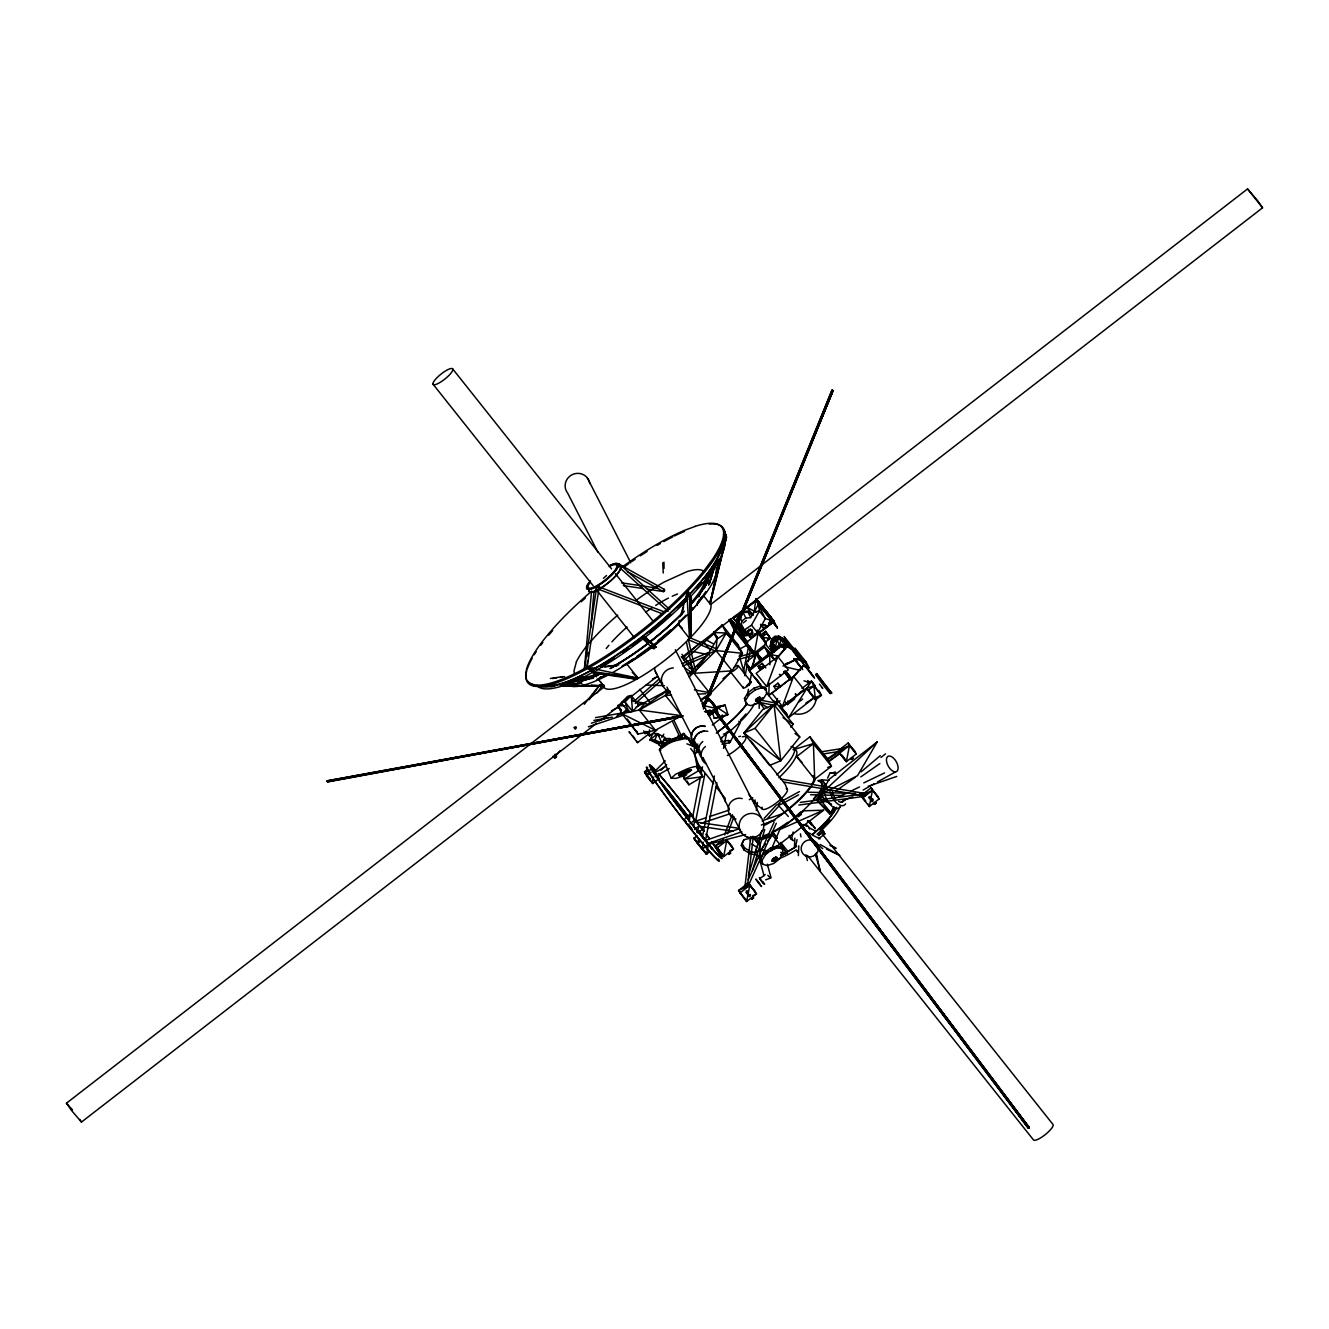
<?xml version="1.0" encoding="UTF-8"?>
<svg xmlns="http://www.w3.org/2000/svg" width="1329" height="1329" viewBox="0 0 1329 1329"><rect width="100%" height="100%" fill="white"/><g stroke="black" fill="none" stroke-linecap="round" stroke-linejoin="round"><path stroke-width="1.5" d="M616.407 716.447C629.464 707.892 620.028 719.903 622.055 712.992L595.508 717.627M769.209 683.206L768.76 695.499L779.791 686.86L777.914 683.172L773.976 686.229L775.854 689.917M769.873 664.782L769.591 653.27L748.526 669.567L762.647 687.791M794.41 848.035L794.825 838.217M798.38 855.643L798.795 845.825M759.739 842.503L760.47 858.899L757.314 854.929M622.055 712.992L622.603 715.318M669.999 741.316L683.82 733.392L694.319 746.616L694.419 753.294L702.642 776.701L688.904 784.774L684.402 779.11L684.817 773.229M865.063 795.124L866.358 793.762L859.664 793.513M746.018 883.42L744.821 887.772L750.802 836.622M584.378 668.553L591.571 591.04M586.853 668.769L587.617 660.613M587.999 656.543L588.365 652.456M590.641 627.986L594.046 591.272M831.971 390.61L833.084 390.576L703.473 708.756L833.084 390.576L832.02 390.061L703.141 706.845L832.02 390.061L832.618 390.942L703.805 707.194L832.618 390.942M750.32 840.908L750.735 836.838M758.427 633.518L774.059 621.407L755.819 598.648L754.274 611.822L751.25 616.656M754.656 804.028L755.121 799.958M747.463 885.961L753.227 837.054M756.351 810.574L757.314 802.434M770.837 642.339L772.465 651.908L770.338 646.293L771.933 638.717L770.837 642.339L770.338 646.293L772.465 651.908L773.445 651.144L771.933 646.941L771.933 638.717L774.99 636.358L778.811 636.176L785.888 640.528L788.014 646.143L786.768 646.21L785.256 642.007L781.485 639.548L776.884 639.764L773.245 642.588L771.933 646.941L774.358 652.439M555.073 754.689L554.608 758.095C559.426 757.165 551.801 751.466 556.585 756.566L554.326 757.53C551.203 753.061 554.758 760.969 556.286 756.002M870.595 799.925L871.658 798.53L872.804 798.962M709.653 851.773L706.546 854.182L702.227 849.181L703.191 842.204M526.5 669.351L525.636 675.398L526.699 680.066L529.656 683.239L534.457 684.9A123.979 31.082 -38.5 0 0 649.216 624.364A124.145 31.132 -38.5 0 0 686.013 590.873A123.63 30.999 -38.5 0 0 705.084 569.31L712.327 559.492A124.411 31.198 -38.5 0 0 723.425 535.952A124.145 31.132 -38.5 0 0 717.427 524.224M785.24 701.762L787.466 704.569L787.981 700.931M584.494 668.537L596.754 586.704L597.801 586.272M586.936 668.703L599.196 586.87L597.12 586.189L665.098 612.187M686.91 739.406L686.811 738.259L678.355 737.313L672.607 738.924L669.284 740.353L668.819 743.36L659.466 749.872L671.211 778.196L675.979 778.395L686.761 774.774M689.136 821.256L690.299 814.062L702.426 829.296L697.775 832.901M746.582 883.486L744.855 887.573L746.25 887.307M693.539 827.103L694.751 820.043L690.299 814.062L685.648 817.651M747.446 632.87L743.027 636.309L746.217 642.538L754.457 652.921L758.028 633.401L754.274 634.116M865.395 795.091L866.059 793.679L780.439 778.977M703.921 596.173L710.184 604.047L726.498 537.215L724.023 530.238L726.498 537.215L709.885 603.482L711.065 597.369M710.184 604.047L718.823 559.293M723.524 534.873L724.322 530.803L726.215 536.634L723.807 546.468M692.608 817.202L700.516 776.867M701.313 772.83L702.493 766.783M695.466 822.003L704.968 773.578M702.476 836.489L714.354 775.97M721.082 741.682L721.863 737.645M705.334 841.274L716.813 782.781M723.541 748.493L726.315 734.372L725.534 733.874M747.263 695.349L748.443 689.302M749.24 685.266L751.616 673.172M752.812 667.125L755.586 653.004L758.045 653.469L755.586 653.004M822.302 831.838C825.492 831.589 821.388 833.815 823.349 830.575M774.475 651.891L771.933 646.941L770.704 647.007L771.867 641.226L774.99 636.358L779.425 644.731L784.01 644.499L787.798 646.957L785.256 642.007L786.236 641.242L781.485 637.671L776.119 637.92L771.867 641.226L770.338 646.293L773.445 651.144M743.559 671.162L748.46 647.256M745.071 675.78L747.114 665.812M747.928 661.825L750.387 649.864M791.752 838.234L793.131 831.987M795.706 845.842L797.084 839.596M617.636 565.639L619.397 564.061L669.766 609.463M709.885 603.482L722.843 550.405M749.074 683.305L746.366 686.08M873.867 803.497L875.163 802.351M681.677 614.862L683.588 607.154M685.963 597.502L688.505 592.02L691.346 597.286L691.03 636.757L689.469 638.385L678.205 624.215L679.285 620.394M636.242 706.978L667.092 690.532L665.447 695.383L681.578 715.683L327.05 781.469L681.843 716.763M714.155 709.636L714.404 710.799L706.247 712.294M661.709 682.591L662.789 684.07M698.838 838.483L697.476 843.5L702.227 849.181L706.878 845.576M842.221 749.323L843.55 748.692L827.768 759.374M680.382 616.573L686.927 593.648L691.346 597.286L689.784 598.897L689.469 638.385L686.927 593.648L689.784 598.897L691.03 636.757L690.465 626.59M687.409 595.841L688.505 592.02M712.942 568.031L715.633 562.649L709.304 583.929L715.201 565.141M748.36 875.578L761.799 830.592M752.43 870.611L764.707 829.529M770.704 647.007L772.232 641.924L778.811 636.176L784.575 639.764M746.217 632.969L742.13 630.295L739.306 624.78L737.661 620.228L739.074 615.51L743.044 612.453L748.011 612.204L752.098 614.862M742.13 630.295L740.486 625.743L741.914 621.042L745.868 617.985L750.835 617.736L748.011 612.204M774.907 650.446L776.884 639.764L781.834 638.385L785.888 640.528M769.69 619.331L769.807 624.331L769.009 622.769M708.573 585.192L715.633 562.649L698.755 596.555M755.752 854.846L750.204 853.733L743.974 849.979L741.316 845.394L743.891 839.712L749.672 838.366M743.891 839.712L741.316 845.394M777.565 698.522L775.671 704.187L766.318 692.409M743.974 849.979L744.639 847.985L741.981 843.383M603.831 685.033L604.147 686.279M750.204 853.733L750.868 851.723L744.639 847.985M780.09 804.377C775.671 806.686 780.538 800.141 779.392 805.274M696.811 832.452L699.137 825.841L695.798 821.006M750.885 669.484L755.752 656.028M759.457 840.659L755.221 852.288L760.869 849.895L765.504 843.998M766.65 686.578L777.797 656.592L788.313 669.816L766.65 686.578L756.151 673.354L777.797 656.592M782.416 706.413L804.062 689.651L793.563 676.428L771.916 693.19L782.416 706.413L793.563 676.428L804.012 664.699L805.839 666.394M797.865 851.009L797.981 852.487M722.312 841.706L722.195 843.217L722.527 841.456M576.371 662.041L573.945 670.946L574.643 674.052M721.697 842.403L723.126 838.616M724.571 834.828L731.914 815.441M727.544 833.781L733.99 816.72M709.387 654.732L708.291 652.605L681.91 663.786M730.285 741.898L740.27 722.727L738.758 721.282M703.24 706.314L833.084 390.576M822.933 789.127L819.179 798.247L816.405 799.809L829.794 814.145L834.163 807.966M678.355 737.313L680.033 739.074L675.83 737.861L674.517 740.934L668.819 743.36L672.607 738.924L674.517 740.934L686.811 738.259L678.355 737.313L673.521 740.004M650.031 739.904L654.881 739.854L657.556 733.641L662.174 743.542L650.031 739.904L652.705 733.691L657.556 733.641L664.832 737.346L662.174 743.542L657.323 743.609L650.031 739.904L657.556 733.641L659.184 736.15M660.43 748.227L663.836 740.336L670.63 740.253L667.706 742.529M779.841 829.479L770.438 851.374L823.581 810.208L803.945 810.806L779.841 829.479L823.581 810.208M701.662 596.887L696.728 605.243L699.187 599.695M704.121 588.581L715.633 562.649M748.26 879.765L774.109 822.119M747.945 886.493L776.302 823.282M767.348 864.199L771.069 877.888L765.67 879.831M827.602 778.03L829.961 773.096L835.692 772.332L833.482 772.548L835.708 775.256M596.804 586.554L596.721 588.348M698.655 596.738L708.49 577.002M677.707 737.296L678.405 735.967L682.242 735.469M826.472 785.738L823.698 787.3L816.405 799.809L831.19 813.365L834.33 807.351M755.819 598.648L758.577 604.03L754.274 611.822L759.374 611.041L765.371 618.6L773.927 621.125L777.399 627.936L755.62 599.313M777.399 627.936L757.364 602.718L765.371 618.6L757.497 632.737L750.32 637.505L744.306 629.946L751.5 625.178L759.374 611.041L758.577 604.03L755.752 599.163M617.802 565.274L619.198 564.31L664.483 589.495L664.683 590.624L663.287 591.588L627.438 571.653M680.913 738.442L683.82 733.392L685.365 738.625M738.226 645.13L726.282 632.986L717.012 639.05L708.174 654.001L689.734 673.022L693.987 673.288L710.135 693.588L732.163 670.863L742.413 653.287L738.226 645.13L722.129 624.879L713.673 632.521L717.012 639.05L716.032 650.562L689.236 676.959M821.172 792.931L829.113 779.326L877.223 741.914L857.537 775.687L820.176 794.642L829.346 803.464M823.349 791.104L819.179 798.247L831.19 813.365M829.794 814.145L833.964 807.002M696.728 605.243L697.459 603.981M714.072 710.782L715.035 710.151L1029.277 1127.607L1028.314 1128.238L714.072 710.782L714.886 710.018L1029.277 1127.607L1028.314 1128.238L714.072 710.782L715.035 710.151L1029.277 1127.607M756.799 701.529L759.507 697.077L760.769 698.456L758.41 700.998L755.703 701.214L756.384 698.788L759.507 697.077M773.179 861.508L775.903 857.039L777.166 858.418L774.807 860.976L772.083 861.175L772.764 858.75L775.903 857.039M747.745 632.355L750.47 628.8L752.679 632.986L751.716 634.564L748.227 634.099L747.662 630.843L748.227 634.099L748.144 632.587L749.872 635.013L749.772 633.501L752.679 632.986L752.114 629.713L748.709 630.777L748.626 629.265M744.506 698.389L747.878 692.874L753.958 688.173L760.437 686.063L764.823 687.342L766.102 689.087L766.733 693.273L763.361 698.788L757.281 703.49L750.802 705.616L746.416 704.32L744.506 698.389L746.416 704.32M745.768 700.117L749.141 694.602L755.221 689.901L761.7 687.791L766.102 689.087M760.902 858.351L764.258 852.836L770.355 848.135L776.834 846.025L781.219 847.304L782.482 849.048L783.113 853.251L779.758 858.75L773.677 863.468L767.198 865.578L762.796 864.282L760.902 858.351L762.796 864.282M762.165 860.079L765.521 854.58L771.617 849.862L778.096 847.752L782.482 849.048M766.335 853.351L767.331 851.69M661.776 737.495L663.802 734.189M660.795 741.682L658.769 744.988L662.291 746.981M800.108 692.525L806.836 688.223L815.491 699.934L821.405 695.349L813.896 685.914L806.836 688.223L781.236 708.025L787.433 714.919L779.94 705.466L788.745 717.477L811.421 681.096L815.175 685.814M619.081 565.373L619.397 564.061M671.909 740.901L669.284 740.353L664.467 743.21L659.466 749.872L660.762 750.536M685.864 773.628L688.223 770.155C696.695 768.943 682.142 776.202 679.169 775.538L679.069 774.458L682.956 772.166L691.412 769.757M671.211 778.196L675.614 774.259L686.279 769.242A14.984 2.708 -22.7 0 1 698.639 767.73M767.813 841.058L773.644 833.449L777.199 837.934M780.771 842.42L787.898 851.391L786.702 853.102L781.12 855.494L786.702 853.102L780.173 843.284M589.245 699.652L599.711 684.95L584.262 704.287M597.053 692.941L601.705 686.412L599.927 685.05M690.283 610.393L692.259 607.735M659.466 749.872L664.467 743.21L670.049 741.466M664.467 743.21L660.563 748.26L669.284 740.353M554.874 755.337L556.12 755.503L559.808 750.835M691.445 610.858L695.001 606.423M760.371 700.715L762.746 697.758M743.875 733.06L762.863 709.404L774.043 704.669L799.792 737.063L780.804 760.72L769.624 765.454L743.875 733.06L774.043 704.669L780.804 760.72L743.875 733.06L755.055 728.325L774.043 704.669M790.855 727.196L793.23 724.255L775.206 701.562M851.224 758.244L851.989 758.394M690.067 604.413L698.406 593.681A82.631 20.716 -38.5 0 0 705.516 579.394M709.354 715.816L717.228 709.719L715.733 708.374L707.859 714.47L709.354 715.816L715.733 708.374L709.138 698.423M667.374 691.96L667.623 690.366M739.821 656.293L742.413 653.287L726.282 632.986L722.129 624.879M776.734 658.503L788.562 644.914M793.778 676.826L804.311 664.733M776.717 658.038L788.263 644.881L790.074 646.558M589.096 643.369L595.458 636.192A82.398 20.666 -38.5 0 1 617.736 615.128M842.403 748.543L841.971 749.506L843.317 748.676M724.355 746.848L725.916 745.154M764.175 818.398L776.585 804.859M767.497 818.448L778.528 806.404M736.166 615.31L733.259 617.968M666.543 690.266L666.593 692.143M648.386 769.391L644.914 773.029L652.738 783.529L658.935 778.728L657.49 775.654M661.958 694.685L666.211 690.299M653.918 772.232L665.264 760.869M660.995 770.272L666.676 764.59M829.08 780.322L821.87 779.89L820.043 781.701L825.542 787.848M744.855 887.323L746.4 886.991M773.029 657.523L770.571 654.532L781.336 644.432L784.824 648.834M818.598 835.675L822.933 831.605L824.811 833.964L818.564 838.815M821.687 793.247L877.223 741.914M669.999 691.18L665.447 695.383L639.266 709.985L621.939 713.739L617.802 705.633L620.892 703.622M627.587 708.639L621.939 713.739L638.086 734.057L655.396 730.302L681.578 715.683L639.266 709.985L645.18 702.759L637.787 704.42M683.156 774.657L688.223 770.155L691.462 770.305M633.734 701.579L659.699 678.571M682.608 658.254L699.419 643.369M635.229 703.473L661.194 680.448M684.119 660.148L714.67 633.069M752.048 897.607L751.217 898.653L752.978 897.075M771.9 692.791L768.76 695.499L768.112 694.22M722.893 678.787L732.163 670.863L716.032 650.562L726.282 632.986L713.673 632.521L717.328 637.555M861.059 771.9L880.28 755.669M611.49 710.716L618.633 707.244L618.616 706.131M754.108 601.954L747.18 607.586L753.277 615.244M880.994 757.464L885.529 753.842M736.532 615.792L733.409 618.267L736.565 615.825M749.058 605.874L742.795 610.825L755.453 601.19M745.619 630.096L740.967 633.767L743.144 636.508M327.233 780.821L682.226 716.414L327.466 781.984L327.233 780.821L682.043 715.733M673.222 739.888L675.83 737.861M649.599 645.296L642.09 637.737L644.067 636.192L655.945 647.157L653.951 648.685L651.044 646.426M596.538 723.358L81.451 1122.091L71.45 1110.379L66.45 1103.203L604.496 686.694M711.131 604.163L1247.549 188.917L1257.55 200.629L1262.55 207.806L681.843 657.323M599.828 720.816L621.158 704.32M632.637 695.432L657.24 676.378M729.272 619.646L735.153 629.132L755.188 654.35L754.207 655.114L734.173 629.88L735.153 629.132L730.003 619.081M743.061 623.002L746.333 620.46M745.652 630.145L740.967 633.767L746.483 631.707M746.217 642.538L758.028 633.401L766.268 643.784L754.457 652.921M759.856 632.023L773.927 621.125L756.384 599.063M760.57 635.096L765.487 631.292L770.405 638.269L765.487 642.09L760.57 635.096L764.325 639.814L761.733 637.355L765.487 631.292L770.405 638.269L767.365 639.05M648.004 731.531L645.13 733.758L643.685 730.917M630.461 733.027L629.032 731.731L637.505 742.678L648.486 734.206M645.877 731.415L649.482 735.95L656.875 730.236M754.905 655.297L745.619 662.49L750.187 671.411M700.616 700.948L708.54 694.818M702.21 703.656L708.507 698.772L715.966 707.643M770.571 654.532L781.984 645.695L781.336 644.432L769.906 653.27L770.571 654.532L778.528 656.127M762.148 663.337L758.211 666.394L760.105 670.082L764.042 667.025L762.148 663.337L765.82 667.955M648.02 770.621L644.914 773.029L644.515 771.767L647.605 769.358M784.326 665.231L787.599 662.706M651.144 772.232L646.509 775.82L652.738 783.529L652.722 776.385M712.311 725.036L723.126 716.663L727.927 714.62L725.119 705.118L716.215 706.779L719.022 716.281L723.126 716.663L722.262 714.952M797.616 660.148L800.556 657.855L802.467 663.121M755.703 701.214L760.62 697.409M780.106 686.711L789.825 679.185L785.389 673.238M780.073 700.782L775.671 704.187L773.794 700.533M801.985 688.405L811.421 681.096L814.743 685.847M787.466 704.569L794.842 698.855M813.896 685.914L807.982 690.482L815.491 699.934L813.896 685.914L811.421 681.096M788.745 717.477L814.328 697.659L821.405 695.349L818.93 690.532M686.711 818.166L691.362 814.561L685.548 817.999M690.1 823.648L694.751 820.043M794.725 748.576L809.926 736.798L827.95 759.474L831.422 766.268L814.694 779.226L796.686 756.55L813.414 743.609L809.926 736.798M694.486 829.446L699.137 825.841M700.582 841.107L697.476 843.5L693.987 838.267L697.094 835.875M722.162 840.509L715.6 845.593L723.657 856.64L733.508 849.032L726.581 839.396M848.151 742.994L838.317 750.603L849.464 745.536L854.912 751.483L856.208 754.041L846.374 761.65L839.612 753.161L849.464 745.536L848.151 742.994L854.912 751.483M798.197 816.87L801.487 814.328M772.083 861.175L777 857.371M748.41 882.855L738.575 890.48L746.632 901.527L756.467 893.902L748.41 882.855L756.467 893.902L752.762 895.596M871.126 787.864L861.275 795.49L862.587 798.031L869.332 806.537L879.183 798.912L871.126 787.864L879.183 798.912M763.411 883.536L759.656 878.818L765.172 874.548M818.249 835.243L822.933 831.605M758.344 633.352L774.059 621.407L756.882 599.695L757.846 603.565M730.236 741.266L728.574 740.668L729.139 742.761M680.946 714.537L680.348 715.966L682.508 716.098M829.08 761.484L840.46 753.061M770.488 619.58L774.059 621.407L764.225 629.032L760.57 624.447L764.225 629.032M835.808 790.954L854.863 777.598M860.793 776.933L879.848 763.577M667.092 690.532L639.266 709.985L655.396 730.302L621.939 713.739L629.099 710.367M680.797 775.322L688.223 770.155L690.399 771.252M826.987 759.175L838.931 750.935M828.416 761.218L840.343 752.978M739.323 655.313L742.413 653.287L716.032 650.562L708.174 654.001L693.987 673.288L732.163 670.863M701.729 698.988L706.762 695.748M805.922 703.058L814.328 697.659L808.082 689.784M865.827 793.679L865.428 795.672M744.921 887.191L746.433 887.191M708.291 652.605L707.742 653.968L708.988 654.981M679.169 775.538L688.223 770.155L688.422 772.415M682.907 775.471L684.402 779.11L698.14 771.036L694.419 753.294L690.665 748.576M655.313 772.415L666.028 766.202M654.981 776.817L669.268 768.527M694.27 754.025L697.841 751.965A1.877 0.914 59.9 0 0 698.107 750.204M626.806 664.002L638.07 678.172L636.192 679.219L593.515 673.022L588.863 669.151L596.738 667.424M625.893 664.434L651.609 647.422L672.806 629.464A67.081 16.828 -38.5 0 0 678.986 623.384M841.44 802.184L845.045 800.158M863.069 790.057L873.901 783.994M877.505 781.967L895.547 771.867A8.722 4.585 60.7 0 0 894.832 759.557A8.722 4.585 60.7 0 0 886.443 760.421A8.722 4.585 60.7 0 0 895.547 771.867M694.801 667.44L699.851 664.633M780.239 802.018L799.51 791.552M781.136 804.327L798.663 794.825M1262.55 207.806L1247.549 188.917M782.947 666.095L798.663 657.955L784.392 665.015M781.037 675.747L779.409 674.285M814.411 677.79L812.7 676.228M66.45 1103.203L72.497 1109.815M739.289 649.25L747.945 644.582M756.65 652.024L757.115 654.433L756.65 652.024L739.14 656.659M678.554 775.222L688.223 770.155L682.956 772.166M780.804 855.012L787.898 851.391M702.194 704.088L710.002 700.134L716.032 708.124M784.808 665.148L798.762 658.104L797.466 656.127M863.767 782.897L884.516 772.93M838.765 796.918L847.42 792.765M850.876 791.104L859.531 786.951M775.571 703.058C772.332 705.948 778.644 705.549 775.571 703.058L759.523 699.951M679.069 774.458L688.223 770.155L680.631 773.378M723.042 842.221L715.6 845.593L723.657 856.64L726.747 840.526L732.196 846.473M729.787 850.71L733.508 849.032L726.747 840.526L716.912 848.151L722.361 854.098M709.57 692.99C712.66 691.927 710.002 697.492 709.071 694.12M746.2 890.862L747.945 891.045M652.489 678.92L658.137 676.527M682.624 666.161L707.111 655.778M721.913 706.48L725.119 705.118L715.334 707.759M712.543 712.61L714.238 718.308L727.927 714.62L716.215 706.779M755.536 703.739L759.175 702.194L767.697 707.709M761.318 839.878L772.448 835.16L786.702 853.102L781.585 855.178M667.058 742.845L663.836 744.157L664.583 744.522M647.505 589.196L663.653 591.588L664.018 589.229M726.315 734.372L723.441 734.106M722.561 841.49L722.295 843.317M761.185 626.225L764.873 624.846M768.544 623.467L774.059 621.407M695.383 526.35L685.05 530.138A123.63 30.999 -38.5 0 0 647.937 549.708A124.145 31.132 -38.5 0 0 621.955 567.201M676.062 717.693L681.578 715.683M823.016 796.852L819.179 798.247L831.572 804.161M705.599 840.426L738.725 828.914M762.115 820.807L781.602 814.029M706.779 843.932L741.864 831.755M761.351 824.993L774.99 820.259M666.477 689.867L665.397 691.13L666.793 692.176M868.219 786.286L896.776 776.435M843.234 800.307L852.936 796.968M860.71 794.293L866.541 792.283M772.448 835.16L760.155 839.33L773.644 833.449L776.9 838.366M591.372 723.225L608.516 717.494M618.051 714.304L621.872 713.025M588.398 726.797L622.72 715.334M695.748 821.139L705.566 817.9M709.487 816.604L729.106 810.109M700.848 823.399L730.285 813.664M755.536 700.15L760.769 698.456M771.933 860.129L777.166 858.418M599.695 677.624L605.592 675.78L604.346 676.062M599.861 677.541L605.592 675.78M793.197 749.755L813.414 743.609L827.95 759.474M827.751 767.381L831.422 766.268L813.414 743.609L814.694 779.226L812.949 775.82M737.661 659.599L755.171 654.948M708.141 844.38L745.569 834.562M567.001 682.907L598.1 675.365M780.655 854.447L786.702 853.102L780.738 852.371M628.816 712.211L632.538 711.397L638.767 704.985L631.258 695.549L627.554 696.363L621.324 702.775L628.816 712.211L625.029 701.961L631.258 695.549L632.538 698.971M563.28 684.086L593.498 678.155M798.181 851.54L796.669 851.108M743.027 636.309L750.52 634.847M716.763 707.809L720.318 707.144M681.561 715.683L327.05 781.469L683.438 715.899M681.445 716.331L327.881 781.651M714.238 718.308L723.126 716.663M704.486 711.63L710.6 710.5M817.85 780.621L821.87 779.89L825.442 784.376M721.298 741.748L728.99 740.369M721.929 744.14L729.638 742.761M593.947 720.384L612.32 717.162M738.741 736.598L740.585 736.299M552.565 678.538L556.585 677.906M560.589 677.258L564.592 676.611M820.541 751.915L842.702 748.426M823.266 753.975L839.38 751.417M550.372 678.488L562.449 676.66M588.863 669.151L592.867 668.603L588.863 669.151L595.392 671.976L638.07 678.172L632.222 672.341M604.845 666.975L616.822 665.347M800.257 802.384L865.694 793.695M798.812 805.042L864.249 796.37M684.402 779.11L702.642 776.701L696.645 767.414M600.758 666.959L618.782 664.915M616.922 665.962L612.902 666.41A82.398 20.666 -38.5 0 0 647.273 644.067M829.961 773.096L832.17 772.88M563.994 684.817L582.002 683.156L563.43 684.751M618.467 566.669L619.862 565.722L619.198 564.31M560.107 685.199L580.756 683.438M762.796 624.663L767.68 625.976M781.269 646.426L786.918 646.741L781.568 646.99M775.256 647.904L779.076 647.721M794.775 659.234L798.347 659.068L802.766 661.925L798.347 659.068M671.544 695.133L665.447 695.383L670.215 691.695A12.459 12.044 -27.1 0 1 673.338 667.889M697.941 694.07L706.064 693.755M533.992 685.448L538.378 686.03M560.622 685.548L603.931 686.296L560.904 686.129M560.738 685.764L603.931 686.296L600.475 681.877M581.288 677.292L584.195 677.341A83.096 20.832 -38.5 0 0 596.106 674.318M782.133 645.346L785.804 645.412M690.299 671.992L691.479 672.873M690.465 674.301L686.728 672.109M808.215 792.217L855.544 793.413M810.59 794.725L843.516 795.556M859.979 795.971L864.083 796.071M664.733 738.426L670.414 738.575M646.077 685L664.367 685.681M621.374 710.65L617.802 705.633L624.995 705.898M591.405 685.083L603.648 685.731M563.164 684.186L569.277 684.501M581.504 685.133L603.931 686.296L598.93 679.999M689.02 668.088L693.107 668.387L681.943 654.333M770.405 638.269L761.733 637.355L766.65 633.551L769.242 636.01M764.042 667.025L758.211 666.394L760.537 669.583L758.211 666.394L761.633 668.703M773.976 686.229L779.791 686.86M760.869 849.895L768.81 850.876M621.507 582.833L657.822 588.215M623.301 585.607L643.469 588.597M697.575 822.236L739.273 828.366M699.22 826.239L732.96 831.206M784.359 782.116L863.867 795.772M694.419 689.884L710.085 692.758M759.457 702.41L775.505 705.533M750.868 851.723L756.434 852.836M692.99 651.492L707.011 654.466M626.324 677.125L636.192 679.219M632.82 700.815L646.276 703.689M702.526 705.317L715.733 708.374L708.507 698.772M785.024 666.809L800.141 670.364M651.177 645.761L655.945 647.157L644.067 636.192L655.945 647.157M756.384 698.788L759.939 699.835M772.764 858.75L776.319 859.797M686.445 737.529L689.419 738.509L691.08 743.908L688.721 739.838L689.419 738.509L685.914 736.316M686.91 743.841L694.319 746.616M598.415 589.179L662.274 613.765M689.087 637.388L716.281 648.768M687.924 639.531L715.118 650.911M802.866 824.429L807.052 826.372M806.836 832.037L811.022 833.981M829.911 845.344L836.14 848.367L830.775 845.377M826.488 849.081L839.778 855.461L820.109 844.463M808.597 827.552L816.056 831.256M812.567 835.16L820.026 838.881M654.881 739.854L662.174 743.542M756.151 612.204L747.048 607.303M749.772 633.501L751.716 634.564L751.616 633.036M706.164 639.847L713.44 643.851M664.583 739.373L668.105 741.349M618.633 707.244L617.719 706.064M643.851 638.817L647.389 640.977M528.51 682.392L534.275 686.013L531.251 683.92M642.09 637.737L651.575 643.751M729.056 742.429L728.442 740.735L730.468 742.014M783.014 717.627L793.23 724.255M788.097 647.123L791.037 649.034M751.799 844.031L756.832 847.304M753.078 614.114L748.36 611.024L742.629 611.323L738.06 614.862L736.416 620.278L738.309 625.544L743.027 628.617M795.855 654.782L800.556 657.855M684.535 667.673L690.864 672.009M779.492 803.048L779.542 804.959L777.963 804.876M762.132 808.846L757.53 805.424L748.559 794.127M794.975 733.458L799.792 737.063M815.674 842.603L822.701 848.683M643.568 639.033L648.02 642.92M555.323 754.241L556.12 755.503M620.826 568.696L668.138 611.357M643.568 639.099L648.02 643.219M650.994 645.944L653.951 648.685L652.473 646.824M656.293 774.491L650.712 766.966L656.36 774.209M650.097 779.292L646.509 775.82L651.11 768.228L656.21 774.176M787.2 642.488L794.659 649.731L797.716 655.712L787.2 642.488L784.143 636.508L794.659 649.731M678.205 624.215L682.475 628.384M712.693 710.051L719.022 716.281M730.335 619.63L746.134 635.395M797.915 653.918L806.188 662.257L809.178 668.088L797.915 653.918L794.941 648.087L806.188 662.257M601.223 685.797L599.844 685.183M817.684 676.295C808.132 665.43 834.944 701.197 829.944 692.243M796.951 656.41L798.579 658.204M819.445 684.053L822.734 688.472L822.136 687.508M815.408 687.176L821.405 695.349M795.157 694.103L796.785 695.582L795.656 693.838M839.612 753.161L846.374 761.65L849.464 745.536L856.208 754.041M877.871 796.37L872.422 790.423L861.275 795.49L865.777 801.154M865.312 801.005L862.587 798.031L872.422 790.423L869.332 806.537L868.036 803.979M796.686 756.55L801.968 762.331M647.057 732.91L648.336 734.289M759.922 878.004C756.566 875.03 769.092 890.247 762.912 881.775M755.171 891.36L749.722 885.413L738.575 890.48L746.632 901.527L749.722 885.413L739.871 893.022L745.32 898.969M770.023 652.938L764.64 647.024L756.766 653.12L761.799 659.45M758.111 654.599L762.148 659.034M779.259 806.338L788.363 816.504M658.536 777.565L652.705 771.019L658.935 778.728M713.872 631.724L714.637 632.67M753.493 837.652L758.577 843.383M703.539 837.353L700.184 833.466L712.743 849.381L708.606 843.633M702.227 849.181L693.987 838.267L706.546 854.182L708.423 844.38L700.184 833.466L712.743 849.381L704.686 838.865M781.95 638.236L776.485 638.634L772.232 641.924L775.787 647.555L779.425 644.731L781.834 638.385L776.485 638.634L773.245 642.588L774.226 650.031M757.447 600.475L773.927 621.125L767.398 612.918M704.536 838.566L706.563 840.975M712.809 702.875L715.268 705.849M784.442 648.685L781.984 645.695L784.309 648.635M793.845 658.519L800.905 667.108M785.954 671.643L791.851 678.82L786.851 672.507M790.007 646.459L792.516 649.549M805.756 666.294L811.006 672.906M797.018 656.509L788.263 644.881M812.767 676.328L804.012 664.699M774.026 659.217L770.239 654.532L748.526 669.567L750.985 672.657M760.537 684.867L749.174 670.846L770.239 654.532L773.91 659.167M809.461 821.239L815.341 828.598L810.457 822.369M742.845 630.062L732.894 617.603L746.682 634.98M758.577 604.03L772.083 621.042L769.325 615.659M794.509 658.951L802.018 668.404M793.911 658.652L802.666 669.683M757.181 630.129L761.899 636.059M751.5 625.178L757.497 632.737M765.022 643.419L772.564 652.904M785.007 670.647L791.253 678.521M775.239 660.413L764.64 647.024L768.411 654.333M784.276 671.76L791.054 680.265M783.711 671.494L789.825 679.185M841.689 754.855L845.061 759.108M732.046 620.444L743.326 634.631M744.207 637.787L747.729 642.239M760.105 661.244L756.45 654.101L761.467 660.413M777.914 683.172L780.356 686.246M750.636 668.803L745.619 662.49L750.287 669.019M755.204 677.724L758.975 682.458M754.656 677.275L760.769 684.983M713.673 632.521L717.394 637.206M738.293 665.729L751.051 681.794M764.325 708.673L759.175 702.194L759.208 708.374M730.418 671.826L743.177 687.89M703.855 642.106L710.068 649.914M755.055 728.325L780.804 760.72M750.47 740.519L785.09 784.093L787.349 789.326M452.757 368.997A12.459 3.123 -38.5 0 1 439.251 382.885A12.459 3.123 -38.5 0 1 436.726 377.968A12.459 3.123 -38.5 0 1 452.757 368.997L611.556 568.862M615.427 573.746L652.871 620.859M681.262 656.609L692.891 671.228M822.003 833.732L1053.1 1124.6A12.459 3.123 -38.5 0 1 1044.694 1135.049A12.459 3.123 -38.5 0 1 1033.414 1139.833L807.467 855.461M711.513 701.43L716.298 707.443L710.301 699.951M433.071 384.231L593.166 585.724M595.741 588.98L634.481 637.721M639.631 689.302L649.549 701.812M697.011 762.863L713.573 783.711M716.115 786.918L725.036 798.148M753.327 837.785L758.078 843.765M593.93 673.703L596.422 676.843M617.802 705.633L621.523 710.317M713.989 710.284L714.67 709.752M693.987 838.267L706.546 854.182L701.38 846.988M789.559 836.074L793.23 840.725M821.82 681.295L831.838 693.24L816.654 673.521L823.315 683.156M644.515 771.767L650.163 779.01M792.499 649.499L797.55 656.227M767.797 875.263L769.873 877.522M759.972 884.067C748.975 870.096 763.66 890.33 761.284 885.862M632.521 735.535L634.78 738.459M689.651 826.289L691.844 829.196M714.288 710.4L1028.779 1128.072M702.426 829.296L700.366 826.522A56.383 2.741 52.3 0 1 703.971 831.24M684.103 818.863L686.329 821.854M735.153 629.132L754.207 655.114M810.972 672.873L813.315 676.046M760.437 686.063L761.7 687.791M753.958 688.173L755.221 689.901M747.878 692.874L749.141 694.602M776.834 846.025L778.096 847.752M770.355 848.135L771.617 849.862M764.258 852.836L765.521 854.58M756.45 654.101L761.102 660.629M755.453 836.905L759.025 841.921M627.338 719.006L638.086 734.057L636.425 730.8M821.87 779.89L826.306 786.12M730.634 619.081L746.998 642.588M749.34 645.944L754.025 652.672M729.654 619.846L733.159 624.879M749.523 648.386L753.028 653.419M688.488 824.196L691.828 829.03M757.115 630.478L766.268 643.784L763.079 637.555M744.157 637.97L747.596 642.954M788.014 646.143L785.256 642.007L784.01 644.499L781.485 639.548L786.236 641.242L787.648 645.429M813.232 675.946L814.511 677.923M636.674 741.05L637.654 742.595M79.723 1119.417L81.451 1122.091M738.808 627.952L743.077 634.83M815.292 854.132L817.468 857.654M617.919 706.679L618.6 706.131M822.95 830.625L824.811 833.964L822.967 830.376M769.773 620.228L770.571 621.789M764.208 624.547L765.006 626.109M743.044 612.453L745.868 617.985M739.074 615.51L741.914 621.042M748.144 633.252L750.32 637.505M741.416 624.281L744.306 629.946M737.661 620.228L740.486 625.743M750.769 648.402L752.496 651.758M729.023 619.829L734.173 629.88M587.335 477.859L630.843 562.881M675.282 649.731L761.351 817.916M597.917 552.233L567.649 493.092A12.459 12.044 -27.1 0 1 572.799 474.387A12.459 12.044 -27.1 0 1 589.76 483.606M666.959 687.143L691.545 735.203M693.422 738.891L700.998 753.676M702.891 757.38L729.372 809.128M732.213 814.66L741.665 833.15M655.28 671.295L661.942 684.335M687.159 781.12L688.904 784.774M674.152 720.65L681.661 736.449M672.474 721.464L679.983 737.263M802.467 661.36L804.527 666.826M740.253 659.201L744.954 675.016M815.624 855.079L820.093 870.694L816.255 853.019M758.709 856.142L764.025 875.678M805.955 854.746L807.384 860.544M688.356 639.432L695.615 671.594M686.379 642.007L693.19 672.142M800.423 833.881L800.955 836.871M764.823 687.342L765.255 690.15M757.895 697.609L758.41 700.998M774.292 857.57L774.807 860.976M662.722 562.832L663.254 573.015M663.952 562.15L664.051 568.38M649.432 729.887L649.482 735.95M576.321 661.925A83.096 20.832 -38.5 0 1 586.77 646.027M680.913 614.53A82.631 20.716 -38.5 0 1 650.363 641.691M637.239 599.529A82.631 20.716 -38.5 0 1 664.251 581.986L687.093 571.586A82.631 20.716 -38.5 0 1 701.795 570.207A82.498 20.683 -38.5 0 1 704.387 571.786M526.782 670.663A124.245 31.148 -38.5 0 0 541.368 686.312A124.727 31.281 -38.5 0 0 570.291 677.242A124.561 31.232 -38.5 0 0 622.57 646.326L636.425 636.176A124.561 31.232 -38.5 0 0 724.654 536.567A124.062 31.115 -38.5 0 0 718.64 524.772A124.561 31.232 -38.5 0 0 709.387 524.091M527.281 668.886A124.727 31.281 -38.5 0 1 532.148 658.287M534.225 654.765A124.727 31.281 -38.5 0 1 536.168 651.725M540.687 645.362A124.561 31.232 -38.5 0 1 542.83 642.505M548.761 635.129A124.561 31.232 -38.5 0 1 552.681 630.561M581.188 601.804A124.561 31.232 -38.5 0 1 585.375 598.033M624.314 566.835A124.561 31.232 -38.5 0 1 628.949 563.546M632.039 561.403A124.561 31.232 -38.5 0 1 635.112 559.293M640.279 555.854A124.561 31.232 -38.5 0 1 647.107 551.469M657.124 545.388A124.561 31.232 -38.5 0 1 660.397 543.495M663.869 541.551A124.561 31.232 -38.5 0 1 672.823 536.833M674.551 535.969A124.561 31.232 -38.5 0 1 684.518 531.384M526.533 669.351A123.979 31.082 -38.5 0 1 590.525 592.136M695.333 526.251A124.411 31.198 -38.5 0 1 717.378 524.141M609.795 565.506A19.935 5 -38.5 0 1 615.958 569.925A19.935 5 -38.5 0 1 593.133 588.066A19.935 5 -38.5 0 1 590.159 581.122M620.477 567.084A19.935 5 -38.5 0 1 604.562 585.657A19.935 5 -38.5 0 1 589.046 589.461M620.294 567.234A19.686 4.934 -38.5 0 1 604.562 585.574A19.686 4.934 -38.5 0 1 589.229 589.328M609.845 565.822A19.686 4.934 -38.5 0 1 615.942 570.191A19.686 4.934 -38.5 0 1 593.398 588.116A19.686 4.934 -38.5 0 1 590.458 581.255M609.147 566.586A18.074 4.535 -38.5 0 1 615.244 569.892A18.074 4.535 -38.5 0 1 595.774 586.222A18.074 4.535 -38.5 0 1 589.677 582.933M786.153 788.678A15.965 4.004 -38.5 0 1 776.601 802.716A15.965 4.004 -38.5 0 1 762.181 807.235M742.363 736.847A15.965 4.004 -38.5 0 1 743.492 742.529A15.965 4.004 -38.5 0 1 727.345 755.536M710.5 603.416A67.912 17.028 -38.5 0 1 664.749 660.38A67.912 17.028 -38.5 0 1 603.216 686.462M678.371 624.298A67.912 17.028 -38.5 0 1 625.594 664.915M606.223 648.552A60.951 15.283 -38.5 0 1 608.931 645.246M611.888 641.874A60.951 15.283 -38.5 0 1 627.055 627.039M645.595 612.27A60.951 15.283 -38.5 0 1 652.389 607.586M655.695 605.426A60.951 15.283 -38.5 0 1 668.47 598.067M672.225 596.239A60.951 15.283 -38.5 0 1 677.524 593.997M715.583 566.852A94.708 23.756 -38.5 0 1 691.18 610.842M687.276 614.928A94.708 23.756 -38.5 0 1 612.935 672.358M609.28 674.368A94.708 23.756 -38.5 0 1 568.629 685.315M713.374 567.167A94.708 23.756 -38.5 0 1 710.317 577.417M708.639 580.607A94.708 23.756 -38.5 0 1 690.665 604.379M684.269 611.141A94.708 23.756 -38.5 0 1 609.928 668.587M600.99 673.321A94.708 23.756 -38.5 0 1 577.899 682.026M707.244 582.584A91.983 23.075 -38.5 0 1 691.13 604.163M683.588 612.237A91.983 23.075 -38.5 0 1 650.745 641.442M647.489 643.967A91.983 23.075 -38.5 0 1 611.373 668.022M599.379 674.218A91.983 23.075 -38.5 0 1 580.258 681.079M705.849 591.555A91.983 23.075 -38.5 0 1 697.343 602.668M685.947 615.211A91.983 23.075 -38.5 0 1 680.581 620.543M670.431 629.963A91.983 23.075 -38.5 0 1 657.955 640.561M651.476 645.678A91.983 23.075 -38.5 0 1 636.691 656.526M633.401 658.785A91.983 23.075 -38.5 0 1 622.072 666.095M606.738 674.75A91.983 23.075 -38.5 0 1 596.97 679.318M723.89 538.511A119.012 29.836 -38.5 0 1 690.814 596.322M687.907 599.329A119.012 29.836 -38.5 0 1 596.057 670.431M592.601 672.358A119.012 29.836 -38.5 0 1 536.766 685.349M723.408 541.75A119.012 29.836 -38.5 0 1 594.561 668.537M537.73 685.482A119.012 29.836 -38.5 0 0 591.106 670.464A115.59 28.989 -38.5 0 1 546.501 685.681M721.448 544.657A115.59 28.989 -38.5 0 1 691.08 592.933M686.943 597.302A115.59 28.989 -38.5 0 1 596.306 667.806M717.344 560.24A115.59 28.989 -38.5 0 1 712.759 567.915M710.683 570.955A115.59 28.989 -38.5 0 1 705.184 578.348M701.745 582.6A115.59 28.989 -38.5 0 1 696.977 588.166M686.246 599.678A115.59 28.989 -38.5 0 1 677.956 607.851M670.912 614.43A115.59 28.989 -38.5 0 1 649.682 632.554M640.163 639.997A115.59 28.989 -38.5 0 1 632.122 645.977M628.899 648.286A115.59 28.989 -38.5 0 1 622.47 652.772M614.48 658.104A115.59 28.989 -38.5 0 1 600.442 666.776M581.72 676.727A115.59 28.989 -38.5 0 1 574.859 679.817M572.949 680.614A115.59 28.989 -38.5 0 1 563.945 683.887M554.658 686.163A115.59 28.989 -38.5 0 1 550.704 686.611M815.856 795.905A41.747 10.466 -38.5 0 1 813.464 798.995M800.822 811.886A41.747 10.466 -38.5 0 1 796.586 815.524M787.748 822.369A41.747 10.466 -38.5 0 1 771.9 832.22M768.328 833.931A41.747 10.466 -38.5 0 1 763.527 835.758M836.207 807.667A43.608 10.931 -38.5 0 1 812.085 834.778A44.239 11.097 -38.5 0 0 836.655 807.318M796.619 846.191A43.608 10.931 -38.5 0 1 786.286 852.221M839.695 807.102A45.485 11.413 -38.5 0 1 817.069 834.247M796.237 849.812A45.485 11.413 -38.5 0 1 777.947 858.933M796.486 846.39A44.239 11.097 -38.5 0 1 780.439 855.079M829.844 819.877A41.498 10.399 -38.5 0 1 820.143 830.093M718.524 859.099A59.506 2.907 52.3 0 1 681.063 816.637A59.506 2.907 52.3 0 1 647.622 767.68M661.41 782.831A59.506 2.907 52.3 0 1 687.176 815.076M699.187 830.957A59.506 2.907 52.3 0 1 702.177 835.011M711.696 841.622A59.506 2.907 52.3 0 1 713.058 849.829A59.506 2.907 52.3 0 1 663.37 786.652A59.506 2.907 52.3 0 1 655.513 770.189M659.084 774.192A59.506 2.907 52.3 0 1 693.622 817.136M701.197 827.203A59.506 2.907 52.3 0 1 704.254 831.323M706.181 833.964A59.506 2.907 52.3 0 1 709.603 838.682M717.012 858.6A56.383 2.741 52.3 0 1 689.253 826.821A56.383 2.741 52.3 0 1 652.439 777.332M651.609 776.053A56.383 2.741 52.3 0 1 650.197 773.81M658.702 779.973A56.383 2.741 52.3 0 1 686.943 815.009M698.556 830.392A56.383 2.741 52.3 0 1 702.061 835.16M709.968 846.257A56.383 2.741 52.3 0 1 712.045 849.297M713.025 843.898A56.383 2.741 52.3 0 1 711.015 847.138A56.383 2.741 52.3 0 1 666.377 790.489A56.383 2.741 52.3 0 1 654.416 769.541M658.154 773.528A56.383 2.741 52.3 0 1 693.206 816.853M695.316 819.628A56.383 2.741 52.3 0 1 697.376 822.352M706.231 834.313A56.383 2.741 52.3 0 1 709.354 838.682M698.954 746.765A10.898 10.549 -27.1 0 1 691.678 733.741A10.898 10.549 -27.1 0 1 705.167 726.265M698.506 750.503A10.898 10.549 -27.1 0 1 707.776 731.365M698.639 750.32A10.682 10.333 -27.1 0 1 704.42 731.232M699.021 746.549A10.682 10.333 -27.1 0 1 691.894 733.807A10.682 10.333 -27.1 0 1 705.101 726.465M792.815 840.177A12.459 12.044 -27.1 0 1 790.539 837.984M807.949 820.574A12.459 12.044 -27.1 0 1 811.82 825.459M791.336 839.546A12.459 12.044 -27.1 0 1 789.21 835.326M807.367 821.256A12.459 12.044 -27.1 0 1 811.022 824.312M806.022 824.528A8.722 8.439 -27.1 0 1 809.627 829.063M840.493 806.686A12.459 6.545 60.7 0 1 832.104 806.354A12.459 6.545 60.7 0 1 824.877 794.011M845.576 803.829A12.459 6.545 60.7 0 1 836.473 802.882A12.459 6.545 60.7 0 1 829.745 789.343M843.417 800.872A8.722 4.585 60.7 0 1 838.566 801.37M835.609 798.646A8.722 4.585 60.7 0 1 832.336 790.722M697.841 751.965A1.877 0.914 59.9 0 1 696.13 750.353M802.616 698.938A4.984 1.246 -38.5 0 1 798.679 701.978M733.774 667.64A4.984 1.246 -38.5 0 1 738.326 665.979A4.984 1.246 -38.5 0 1 733.542 670.879A4.984 1.246 -38.5 0 1 730.651 670.846M750.221 681.627A4.984 1.246 -38.5 0 1 750.088 683.754A4.984 1.246 -38.5 0 1 745.021 687.658A4.984 1.246 -38.5 0 1 743.409 686.91M606.489 575.54A8.107 2.027 -38.5 0 1 603.416 578.248M807.65 680.564A17.443 16.862 -27.1 0 1 810.391 682.807M816.288 698.107A17.443 16.862 -27.1 0 1 794.044 713.607M803.995 680.797A17.443 16.862 -27.1 0 1 808.879 682.973M746.649 703.755A43.608 10.931 -38.5 0 1 717.793 731.747M697.775 744.124A43.608 10.931 -38.5 0 1 692.475 746.366M754.507 703.49A44.555 11.164 -38.5 0 1 720.418 738.475M699.702 750.802A44.555 11.164 -38.5 0 1 694.585 752.779M747.313 703.406A44.555 11.164 -38.5 0 1 716.231 733.176M697.376 744.655A44.555 11.164 -38.5 0 1 693.688 746.283M813.913 775.97A41.747 10.466 -38.5 0 1 811.587 784.691M810.474 786.419A41.747 10.466 -38.5 0 1 785.804 810.972M784.343 812.102A41.747 10.466 -38.5 0 1 778.329 816.438M771.983 820.541A41.747 10.466 -38.5 0 1 765.504 824.163M745.901 713.972A41.747 10.466 -38.5 0 1 740.486 719.953M727.561 731.681A41.747 10.466 -38.5 0 1 724.654 734.007M818.581 781.17A43.608 10.931 -38.5 0 1 819.412 792.051M818.249 793.862A43.608 10.931 -38.5 0 1 811.753 801.952M810.624 803.181A43.608 10.931 -38.5 0 1 771.252 833.3M769.358 834.23A43.608 10.931 -38.5 0 1 762.514 837.004M760.686 837.519A43.608 10.931 -38.5 0 1 752.945 836.273M815.275 779.176A43.608 10.931 -38.5 0 1 812.966 783.927M811.786 785.738A43.608 10.931 -38.5 0 1 764.806 825.176M791.037 746.499A43.608 10.931 -38.5 0 1 776.684 774.857M725.401 801.586A43.608 10.931 -38.5 0 1 725.102 798.945M793.297 749.34A43.608 10.931 -38.5 0 1 778.944 777.698M752.729 797.666A43.608 10.931 -38.5 0 1 749.257 799.693M657.107 674.584A12.459 12.044 -27.1 0 1 654.582 667.573M735.95 819.079A10.898 10.549 -27.1 0 1 728.674 806.072A10.898 10.549 -27.1 0 1 742.163 798.579M705.799 763.71A10.898 10.549 -27.1 0 1 705.4 746.549M703.224 758.66A10.898 10.549 -27.1 0 1 702.808 741.499M574.261 727.461C575.191 732.196 578.298 724.637 574.261 727.461M746.25 892.208C747.164 896.942 750.27 889.383 746.25 892.208M748.509 895.048C749.423 899.783 752.53 892.208 748.509 895.048M868.85 797.3C869.781 802.018 872.887 794.46 868.85 797.3M871.11 800.141C872.023 804.859 875.13 797.3 871.11 800.141M728.309 853.534L730.219 852.254L728.309 853.534M728.741 854.397L730.651 853.118L728.741 854.397M751.699 899.251L753.609 897.972L751.699 899.251M851.357 759.49L853.268 758.194L851.357 759.49M874.316 804.344L876.226 803.065L874.316 804.344M678.405 735.967L676.594 738.808L678.405 735.967M631.258 695.549L621.324 702.775L625.029 701.961L632.538 711.397L631.258 695.549M595.392 671.976L593.515 673.022L638.07 678.172L590.74 668.105L595.392 671.976M710.085 710.4L706.015 711.148L710.085 710.384M709.919 711.048L705.849 711.796L709.919 711.032M714.819 710.467L706.679 711.979L714.819 710.467M733.674 624.564L729.937 619.879L733.724 624.647M746.732 836.855A12.459 12.044 -27.1 0 0 763.776 823.648A12.459 12.044 -27.1 0 0 744.007 816.089A12.459 12.044 -27.1 0 0 746.732 836.855M806.487 856.308A8.722 8.439 -27.1 0 0 818.431 847.071A8.722 8.439 -27.1 0 0 804.577 841.772A8.722 8.439 -27.1 0 0 806.487 856.308"/></g></svg>
